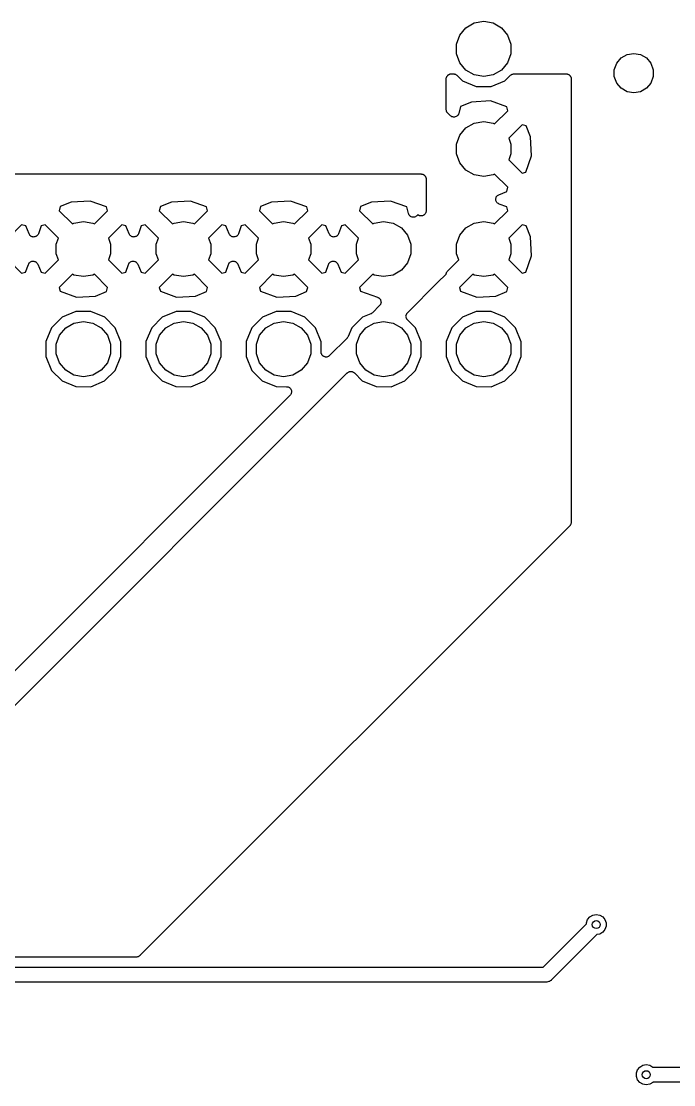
# Model space of a CAD drawing. Extents: x 25 to 346, y -457 to -16.
# Drawn here: x 245.75 to 262.32, y -401.57 to -374.58 of the extents above; entities that cross this region are included whole.
import ezdxf

# ---------------------------------------------------------------- set-up
doc = ezdxf.new("R2010")
doc.units = 0
doc.header["$MEASUREMENT"] = 0
doc.layers.add('BLACK', color=7, linetype='CONTINUOUS')

msp = doc.modelspace()

# ---------------------------------------------------------------- linework, layer by layer
at = {"layer": 'Black'}
for p, q in [((257.042, -374.748), (257.253, -374.626)), ((257.253, -374.626), (257.493, -374.584)), ((257.493, -374.584), (257.732, -374.626)), ((257.732, -374.626), (257.943, -374.748)), ((256.885, -374.934), (257.042, -374.748)), ((257.943, -374.748), (258.1, -374.934)), ((256.802, -375.163), (256.885, -374.934)), ((256.802, -375.407), (256.802, -375.163)), ((258.1, -374.934), (258.183, -375.163)), ((258.183, -375.163), (258.183, -375.407)), ((256.885, -375.636), (256.802, -375.407)), ((258.183, -375.407), (258.1, -375.636)), ((260.98, -375.516), (261.131, -375.428)), ((261.131, -375.428), (261.303, -375.398)), ((261.303, -375.398), (261.474, -375.428)), ((261.474, -375.428), (261.625, -375.516)), ((257.042, -375.822), (256.885, -375.636)), ((258.1, -375.636), (257.943, -375.822)), ((260.808, -375.813), (260.868, -375.649)), ((260.868, -375.649), (260.98, -375.516)), ((261.625, -375.516), (261.737, -375.649)), ((261.737, -375.649), (261.797, -375.813)), ((256.553, -375.994), (256.557, -375.983)), ((256.557, -375.983), (256.564, -375.975)), ((256.564, -375.975), (256.57, -375.965)), ((256.57, -375.965), (256.578, -375.958)), ((256.578, -375.958), (256.585, -375.95)), ((256.585, -375.95), (256.595, -375.944)), ((256.595, -375.944), (256.603, -375.937)), ((256.603, -375.937), (256.614, -375.933)), ((256.614, -375.933), (256.624, -375.928)), ((256.624, -375.928), (256.635, -375.926)), ((256.635, -375.926), (256.645, -375.922)), ((256.645, -375.922), (256.656, -375.922)), ((256.656, -375.922), (256.667, -375.92)), ((256.667, -375.92), (256.728, -375.92)), ((256.728, -375.92), (256.733, -375.921)), ((256.733, -375.921), (256.739, -375.92)), ((256.739, -375.92), (256.755, -375.925)), ((256.755, -375.925), (256.771, -375.928)), ((256.771, -375.928), (256.776, -375.93)), ((256.776, -375.93), (256.782, -375.932)), ((256.782, -375.932), (256.795, -375.941)), ((256.795, -375.941), (256.809, -375.95)), ((256.809, -375.95), (256.813, -375.954)), ((256.813, -375.954), (256.818, -375.957)), ((256.818, -375.957), (256.952, -376.092)), ((257.253, -375.944), (257.042, -375.822)), ((257.493, -375.986), (257.253, -375.944)), ((257.732, -375.944), (257.493, -375.986)), ((257.943, -375.822), (257.732, -375.944)), ((258.031, -376.093), (258.167, -375.957)), ((258.167, -375.957), (258.172, -375.954)), ((258.172, -375.954), (258.176, -375.95)), ((258.176, -375.95), (258.19, -375.941)), ((258.19, -375.941), (258.204, -375.932)), ((258.204, -375.932), (258.209, -375.93)), ((258.209, -375.93), (258.214, -375.928)), ((258.214, -375.928), (258.23, -375.925)), ((258.23, -375.925), (258.246, -375.92)), ((258.246, -375.92), (258.252, -375.921)), ((258.252, -375.921), (258.257, -375.92)), ((258.257, -375.92), (259.588, -375.92)), ((259.588, -375.92), (259.599, -375.922)), ((259.599, -375.922), (259.61, -375.922)), ((259.61, -375.922), (259.62, -375.926)), ((259.62, -375.926), (259.631, -375.928)), ((259.631, -375.928), (259.641, -375.933)), ((259.641, -375.933), (259.651, -375.937)), ((259.651, -375.937), (259.66, -375.944)), ((259.66, -375.944), (259.67, -375.95)), ((259.67, -375.95), (259.677, -375.958)), ((259.677, -375.958), (259.685, -375.965)), ((259.685, -375.965), (259.691, -375.975)), ((259.691, -375.975), (259.698, -375.983)), ((259.698, -375.983), (259.702, -375.994)), ((260.808, -375.987), (260.808, -375.813)), ((261.797, -375.813), (261.797, -375.987)), ((256.54, -376.047), (256.542, -376.036)), ((256.54, -376.82), (256.54, -376.047)), ((256.542, -376.025), (256.546, -376.015)), ((256.542, -376.036), (256.542, -376.025)), ((256.546, -376.015), (256.548, -376.004)), ((256.548, -376.004), (256.553, -375.994)), ((256.952, -376.092), (257.302, -376.237)), ((257.302, -376.237), (257.681, -376.238)), ((257.681, -376.238), (258.031, -376.093)), ((259.702, -375.994), (259.707, -376.004)), ((259.707, -376.004), (259.709, -376.015)), ((259.709, -376.015), (259.713, -376.025)), ((259.713, -376.025), (259.713, -376.036)), ((259.713, -376.036), (259.715, -376.047)), ((259.715, -376.047), (259.715, -387.297)), ((260.868, -376.151), (260.808, -375.987)), ((260.98, -376.284), (260.868, -376.151)), ((261.737, -376.151), (261.625, -376.284)), ((261.797, -375.987), (261.737, -376.151)), ((261.131, -376.372), (260.98, -376.284)), ((261.303, -376.402), (261.131, -376.372)), ((261.474, -376.372), (261.303, -376.402)), ((261.625, -376.284), (261.474, -376.372)), ((256.906, -376.748), (256.861, -376.923)), ((257.184, -376.633), (256.906, -376.748)), ((257.667, -376.607), (257.184, -376.633)), ((258.08, -376.753), (257.667, -376.607)), ((258.106, -376.853), (258.08, -376.753)), ((256.541, -376.825), (256.54, -376.82)), ((256.54, -376.831), (256.541, -376.825)), ((256.545, -376.847), (256.54, -376.831)), ((256.548, -376.863), (256.545, -376.847)), ((256.55, -376.868), (256.548, -376.863)), ((256.552, -376.874), (256.55, -376.868)), ((256.561, -376.887), (256.552, -376.874)), ((256.57, -376.902), (256.561, -376.887)), ((256.574, -376.905), (256.57, -376.902)), ((256.577, -376.91), (256.574, -376.905)), ((256.648, -376.981), (256.577, -376.91)), ((256.649, -376.981), (256.648, -376.981)), ((256.648, -376.981), (256.648, -376.981)), ((256.666, -376.993), (256.649, -376.981)), ((256.684, -377.006), (256.666, -376.993)), ((256.685, -377.006), (256.684, -377.006)), ((256.706, -377.012), (256.685, -377.006)), ((256.685, -377.006), (256.685, -377.006)), ((256.727, -377.017), (256.706, -377.012)), ((256.728, -377.017), (256.727, -377.017)), ((256.727, -377.017), (256.727, -377.017)), ((256.749, -377.015), (256.728, -377.017)), ((256.771, -377.013), (256.749, -377.015)), ((256.772, -377.013), (256.771, -377.013)), ((256.771, -377.013), (256.771, -377.013)), ((256.791, -377.004), (256.772, -377.013)), ((256.811, -376.995), (256.791, -377.004)), ((256.827, -376.979), (256.811, -376.994)), ((256.811, -376.994), (256.811, -376.995)), ((256.811, -376.995), (256.811, -376.995)), ((256.842, -376.964), (256.827, -376.979)), ((256.851, -376.943), (256.842, -376.963)), ((256.842, -376.963), (256.842, -376.963)), ((256.842, -376.963), (256.842, -376.964)), ((256.861, -376.924), (256.851, -376.943)), ((256.861, -376.923), (256.861, -376.923)), ((256.861, -376.923), (256.861, -376.924)), ((257.77, -377.188), (258.106, -376.853)), ((256.885, -377.474), (257.042, -377.288)), ((257.042, -377.288), (257.253, -377.166)), ((257.253, -377.166), (257.493, -377.124)), ((257.493, -377.124), (257.732, -377.166)), ((257.732, -377.166), (257.77, -377.188)), ((258.465, -377.212), (258.127, -377.55)), ((258.569, -377.239), (258.465, -377.212)), ((258.684, -377.516), (258.569, -377.239)), ((256.802, -377.703), (256.885, -377.474)), ((258.127, -377.55), (258.183, -377.703)), ((258.71, -377.999), (258.684, -377.516)), ((256.802, -377.947), (256.802, -377.703)), ((258.183, -377.703), (258.183, -377.947)), ((256.885, -378.176), (256.802, -377.947)), ((258.183, -377.947), (258.127, -378.1)), ((258.127, -378.1), (258.465, -378.438)), ((258.565, -378.412), (258.71, -377.999)), ((257.042, -378.362), (256.885, -378.176)), ((257.253, -378.484), (257.042, -378.362)), ((258.465, -378.438), (258.565, -378.412)), ((230.632, -378.46), (255.905, -378.46)), ((255.905, -378.46), (255.916, -378.462)), ((255.916, -378.462), (255.927, -378.462)), ((255.927, -378.462), (255.937, -378.466)), ((255.937, -378.466), (255.948, -378.468)), ((255.948, -378.468), (255.958, -378.473)), ((255.958, -378.473), (255.968, -378.477)), ((255.968, -378.477), (255.977, -378.484)), ((255.977, -378.484), (255.987, -378.49)), ((255.987, -378.49), (255.994, -378.498)), ((255.994, -378.498), (256.002, -378.505)), ((256.002, -378.505), (256.008, -378.515)), ((256.008, -378.515), (256.015, -378.523)), ((256.015, -378.523), (256.019, -378.534)), ((256.019, -378.534), (256.024, -378.544)), ((256.024, -378.544), (256.026, -378.555)), ((256.026, -378.555), (256.03, -378.565)), ((256.03, -378.565), (256.03, -378.576)), ((256.03, -378.576), (256.032, -378.587)), ((256.032, -378.587), (256.032, -379.398)), ((257.493, -378.526), (257.253, -378.484)), ((257.732, -378.484), (257.493, -378.526)), ((257.77, -378.462), (257.732, -378.484)), ((258.106, -378.797), (257.77, -378.462)), ((257.875, -378.986), (258.079, -378.902)), ((258.079, -378.902), (258.106, -378.797)), ((247.024, -379.173), (246.746, -379.288)), ((247.507, -379.147), (247.024, -379.173)), ((247.92, -379.293), (247.507, -379.147)), ((249.564, -379.173), (249.286, -379.288)), ((250.047, -379.147), (249.564, -379.173)), ((250.46, -379.293), (250.047, -379.147)), ((252.104, -379.173), (251.826, -379.288)), ((252.587, -379.147), (252.104, -379.173)), ((253, -379.293), (252.587, -379.147)), ((254.644, -379.173), (254.366, -379.288)), ((255.127, -379.147), (254.644, -379.173)), ((255.54, -379.293), (255.127, -379.147)), ((257.798, -379.087), (257.799, -379.085)), ((257.799, -379.107), (257.798, -379.087)), ((257.799, -379.082), (257.805, -379.064)), ((257.799, -379.085), (257.799, -379.082)), ((257.799, -379.127), (257.799, -379.107)), ((257.8, -379.129), (257.799, -379.127)), ((257.8, -379.131), (257.8, -379.129)), ((257.808, -379.149), (257.8, -379.131)), ((257.805, -379.064), (257.811, -379.044)), ((257.815, -379.168), (257.808, -379.149)), ((257.811, -379.044), (257.813, -379.043)), ((257.813, -379.041), (257.826, -379.025)), ((257.813, -379.043), (257.813, -379.041)), ((257.816, -379.169), (257.815, -379.168)), ((257.817, -379.171), (257.816, -379.169)), ((257.83, -379.186), (257.817, -379.171)), ((257.826, -379.025), (257.838, -379.01)), ((257.843, -379.201), (257.83, -379.186)), ((257.838, -379.01), (257.84, -379.008)), ((257.84, -379.008), (257.841, -379.007)), ((257.841, -379.007), (257.858, -378.997)), ((257.845, -379.202), (257.843, -379.201)), ((257.847, -379.204), (257.845, -379.202)), ((257.864, -379.213), (257.847, -379.204)), ((257.858, -378.997), (257.875, -378.986)), ((257.882, -379.223), (257.864, -379.213)), ((258.08, -379.293), (257.882, -379.223)), ((246.746, -379.288), (246.719, -379.393)), ((246.719, -379.393), (247.055, -379.728)), ((247.61, -379.728), (247.946, -379.393)), ((247.946, -379.393), (247.92, -379.293)), ((249.286, -379.288), (249.259, -379.393)), ((249.259, -379.393), (249.595, -379.728)), ((250.15, -379.728), (250.486, -379.393)), ((250.486, -379.393), (250.46, -379.293)), ((251.826, -379.288), (251.799, -379.393)), ((251.799, -379.393), (252.135, -379.728)), ((252.69, -379.728), (253.026, -379.393)), ((253.026, -379.393), (253, -379.293)), ((254.366, -379.288), (254.339, -379.393)), ((254.339, -379.393), (254.675, -379.728)), ((255.584, -379.463), (255.54, -379.293)), ((255.584, -379.464), (255.584, -379.463)), ((255.584, -379.463), (255.584, -379.463)), ((255.594, -379.483), (255.584, -379.464)), ((255.603, -379.503), (255.594, -379.483)), ((255.99, -379.491), (255.978, -379.502)), ((256.002, -379.48), (255.99, -379.491)), ((256.005, -379.475), (256.002, -379.48)), ((256.009, -379.471), (256.005, -379.475)), ((256.016, -379.456), (256.009, -379.471)), ((256.024, -379.442), (256.016, -379.456)), ((256.025, -379.436), (256.024, -379.442)), ((256.028, -379.431), (256.025, -379.436)), ((256.029, -379.415), (256.028, -379.431)), ((256.032, -379.398), (256.029, -379.415)), ((257.77, -379.728), (258.106, -379.393)), ((258.106, -379.393), (258.08, -379.293)), ((245.765, -379.752), (245.427, -380.09)), ((245.869, -379.779), (245.765, -379.752)), ((246.36, -379.752), (246.26, -379.778)), ((246.698, -380.09), (246.36, -379.752)), ((247.055, -379.728), (247.093, -379.706)), ((247.093, -379.706), (247.332, -379.664)), ((247.332, -379.664), (247.572, -379.706)), ((247.572, -379.706), (247.61, -379.728)), ((248.305, -379.752), (247.967, -380.09)), ((248.409, -379.779), (248.305, -379.752)), ((248.9, -379.752), (248.8, -379.778)), ((249.238, -380.09), (248.9, -379.752)), ((249.595, -379.728), (249.633, -379.706)), ((249.633, -379.706), (249.873, -379.664)), ((249.873, -379.664), (250.112, -379.706)), ((250.112, -379.706), (250.15, -379.728)), ((250.845, -379.752), (250.507, -380.09)), ((250.949, -379.779), (250.845, -379.752)), ((251.44, -379.752), (251.34, -379.778)), ((251.778, -380.09), (251.44, -379.752)), ((252.135, -379.728), (252.173, -379.706)), ((252.173, -379.706), (252.412, -379.664)), ((252.412, -379.664), (252.652, -379.706)), ((252.652, -379.706), (252.69, -379.728)), ((253.385, -379.752), (253.047, -380.09)), ((253.489, -379.779), (253.385, -379.752)), ((253.98, -379.752), (253.88, -379.778)), ((254.318, -380.09), (253.98, -379.752)), ((254.675, -379.728), (254.713, -379.706)), ((254.713, -379.706), (254.952, -379.664)), ((254.952, -379.664), (255.192, -379.706)), ((255.192, -379.706), (255.403, -379.828)), ((255.603, -379.504), (255.603, -379.503)), ((255.603, -379.503), (255.603, -379.503)), ((255.618, -379.519), (255.603, -379.504)), ((255.634, -379.534), (255.618, -379.519)), ((255.634, -379.535), (255.634, -379.534)), ((255.654, -379.544), (255.634, -379.535)), ((255.634, -379.535), (255.634, -379.535)), ((255.673, -379.553), (255.654, -379.544)), ((255.674, -379.553), (255.673, -379.553)), ((255.696, -379.555), (255.674, -379.553)), ((255.674, -379.553), (255.674, -379.553)), ((255.717, -379.557), (255.696, -379.555)), ((255.718, -379.557), (255.717, -379.557)), ((255.739, -379.552), (255.718, -379.557)), ((255.718, -379.557), (255.718, -379.557)), ((255.76, -379.546), (255.739, -379.552)), ((255.761, -379.546), (255.76, -379.546)), ((255.76, -379.546), (255.76, -379.546)), ((255.779, -379.533), (255.761, -379.546)), ((255.796, -379.521), (255.779, -379.533)), ((255.797, -379.521), (255.796, -379.521)), ((255.824, -379.494), (255.797, -379.521)), ((255.797, -379.521), (255.797, -379.521)), ((255.829, -379.498), (255.824, -379.494)), ((255.841, -379.508), (255.829, -379.498)), ((255.847, -379.51), (255.841, -379.508)), ((255.851, -379.513), (255.847, -379.51)), ((255.867, -379.518), (255.851, -379.513)), ((255.883, -379.523), (255.867, -379.518)), ((255.889, -379.523), (255.883, -379.523)), ((255.894, -379.525), (255.889, -379.523)), ((255.91, -379.523), (255.894, -379.525)), ((255.927, -379.523), (255.91, -379.523)), ((255.932, -379.521), (255.927, -379.523)), ((255.938, -379.521), (255.932, -379.521)), ((255.953, -379.514), (255.938, -379.521)), ((255.968, -379.508), (255.953, -379.514)), ((255.973, -379.505), (255.968, -379.508)), ((255.978, -379.502), (255.973, -379.505)), ((257.042, -379.828), (257.253, -379.706)), ((257.253, -379.706), (257.493, -379.664)), ((257.493, -379.664), (257.732, -379.706)), ((257.732, -379.706), (257.77, -379.728)), ((258.465, -379.752), (258.127, -380.09)), ((258.569, -379.779), (258.465, -379.752)), ((245.953, -379.982), (245.869, -379.779)), ((245.964, -379.999), (245.953, -379.982)), ((245.974, -380.016), (245.964, -379.999)), ((245.976, -380.018), (245.974, -380.016)), ((245.977, -380.019), (245.976, -380.018)), ((245.993, -380.032), (245.977, -380.019)), ((246.008, -380.044), (245.993, -380.032)), ((246.154, -380.027), (246.139, -380.041)), ((246.169, -380.014), (246.154, -380.027)), ((246.17, -380.012), (246.169, -380.014)), ((246.171, -380.011), (246.17, -380.012)), ((246.181, -379.993), (246.171, -380.011)), ((246.19, -379.976), (246.181, -379.993)), ((246.26, -379.778), (246.19, -379.976)), ((248.493, -379.982), (248.409, -379.779)), ((248.504, -379.999), (248.493, -379.982)), ((248.514, -380.016), (248.504, -379.999)), ((248.516, -380.018), (248.514, -380.016)), ((248.517, -380.019), (248.516, -380.018)), ((248.533, -380.032), (248.517, -380.019)), ((248.548, -380.044), (248.533, -380.032)), ((248.694, -380.027), (248.679, -380.041)), ((248.709, -380.014), (248.694, -380.027)), ((248.71, -380.012), (248.709, -380.014)), ((248.711, -380.011), (248.71, -380.012)), ((248.721, -379.993), (248.711, -380.011)), ((248.73, -379.976), (248.721, -379.993)), ((248.8, -379.778), (248.73, -379.976)), ((251.033, -379.982), (250.949, -379.779)), ((251.044, -379.999), (251.033, -379.982)), ((251.054, -380.016), (251.044, -379.999)), ((251.056, -380.018), (251.054, -380.016)), ((251.057, -380.019), (251.056, -380.018)), ((251.073, -380.032), (251.057, -380.019)), ((251.088, -380.044), (251.073, -380.032)), ((251.234, -380.027), (251.219, -380.041)), ((251.249, -380.014), (251.234, -380.027)), ((251.25, -380.012), (251.249, -380.014)), ((251.251, -380.011), (251.25, -380.012)), ((251.261, -379.993), (251.251, -380.011)), ((251.27, -379.976), (251.261, -379.993)), ((251.34, -379.778), (251.27, -379.976)), ((253.573, -379.982), (253.489, -379.779)), ((253.584, -379.999), (253.573, -379.982)), ((253.594, -380.016), (253.584, -379.999)), ((253.596, -380.018), (253.594, -380.016)), ((253.597, -380.019), (253.596, -380.018)), ((253.613, -380.032), (253.597, -380.019)), ((253.628, -380.044), (253.613, -380.032)), ((253.774, -380.027), (253.759, -380.041)), ((253.789, -380.014), (253.774, -380.027)), ((253.79, -380.012), (253.789, -380.014)), ((253.791, -380.011), (253.79, -380.012)), ((253.801, -379.993), (253.791, -380.011)), ((253.81, -379.976), (253.801, -379.993)), ((253.88, -379.778), (253.81, -379.976)), ((255.403, -379.828), (255.56, -380.014)), ((255.56, -380.014), (255.643, -380.243)), ((256.802, -380.243), (256.885, -380.014)), ((256.885, -380.014), (257.042, -379.828)), ((258.684, -380.056), (258.569, -379.779)), ((246.01, -380.045), (246.008, -380.044)), ((246.012, -380.046), (246.01, -380.045)), ((246.031, -380.052), (246.012, -380.046)), ((246.05, -380.059), (246.031, -380.052)), ((246.052, -380.059), (246.05, -380.059)), ((246.054, -380.06), (246.052, -380.059)), ((246.074, -380.059), (246.054, -380.06)), ((246.094, -380.058), (246.074, -380.059)), ((246.096, -380.058), (246.094, -380.058)), ((246.098, -380.058), (246.096, -380.058)), ((246.117, -380.05), (246.098, -380.058)), ((246.135, -380.043), (246.117, -380.05)), ((246.137, -380.042), (246.135, -380.043)), ((246.139, -380.041), (246.137, -380.042)), ((246.642, -380.243), (246.698, -380.09)), ((246.642, -380.487), (246.642, -380.243)), ((247.967, -380.09), (248.023, -380.243)), ((248.023, -380.243), (248.023, -380.487)), ((248.55, -380.045), (248.548, -380.044)), ((248.552, -380.046), (248.55, -380.045)), ((248.571, -380.052), (248.552, -380.046)), ((248.59, -380.059), (248.571, -380.052)), ((248.592, -380.059), (248.59, -380.059)), ((248.594, -380.06), (248.592, -380.059)), ((248.614, -380.059), (248.594, -380.06)), ((248.634, -380.058), (248.614, -380.059)), ((248.636, -380.058), (248.634, -380.058)), ((248.638, -380.058), (248.636, -380.058)), ((248.657, -380.05), (248.638, -380.058)), ((248.675, -380.043), (248.657, -380.05)), ((248.677, -380.042), (248.675, -380.043)), ((248.679, -380.041), (248.677, -380.042)), ((249.182, -380.243), (249.238, -380.09)), ((249.182, -380.487), (249.182, -380.243)), ((250.507, -380.09), (250.563, -380.243)), ((250.563, -380.243), (250.563, -380.487)), ((251.09, -380.045), (251.088, -380.044)), ((251.092, -380.046), (251.09, -380.045)), ((251.111, -380.052), (251.092, -380.046)), ((251.13, -380.059), (251.111, -380.052)), ((251.132, -380.059), (251.13, -380.059)), ((251.134, -380.06), (251.132, -380.059)), ((251.154, -380.059), (251.134, -380.06)), ((251.174, -380.058), (251.154, -380.059)), ((251.176, -380.058), (251.174, -380.058)), ((251.178, -380.058), (251.176, -380.058)), ((251.197, -380.05), (251.178, -380.058)), ((251.215, -380.043), (251.197, -380.05)), ((251.217, -380.042), (251.215, -380.043)), ((251.219, -380.041), (251.217, -380.042)), ((251.722, -380.243), (251.778, -380.09)), ((251.722, -380.487), (251.722, -380.243)), ((253.047, -380.09), (253.103, -380.243)), ((253.103, -380.243), (253.103, -380.487)), ((253.63, -380.045), (253.628, -380.044)), ((253.632, -380.046), (253.63, -380.045)), ((253.651, -380.052), (253.632, -380.046)), ((253.67, -380.059), (253.651, -380.052)), ((253.672, -380.059), (253.67, -380.059)), ((253.674, -380.06), (253.672, -380.059)), ((253.694, -380.059), (253.674, -380.06)), ((253.714, -380.058), (253.694, -380.059)), ((253.716, -380.058), (253.714, -380.058)), ((253.718, -380.058), (253.716, -380.058)), ((253.737, -380.05), (253.718, -380.058)), ((253.755, -380.043), (253.737, -380.05)), ((253.757, -380.042), (253.755, -380.043)), ((253.759, -380.041), (253.757, -380.042)), ((254.262, -380.243), (254.318, -380.09)), ((254.262, -380.487), (254.262, -380.243)), ((255.643, -380.243), (255.643, -380.487)), ((256.802, -380.487), (256.802, -380.243)), ((258.127, -380.09), (258.183, -380.243)), ((258.183, -380.243), (258.183, -380.487)), ((258.71, -380.539), (258.684, -380.056)), ((246.698, -380.64), (246.642, -380.487)), ((248.023, -380.487), (247.967, -380.64)), ((249.238, -380.64), (249.182, -380.487)), ((250.563, -380.487), (250.507, -380.64)), ((251.778, -380.64), (251.722, -380.487)), ((253.103, -380.487), (253.047, -380.64)), ((254.318, -380.64), (254.262, -380.487)), ((255.643, -380.487), (255.56, -380.716)), ((256.858, -380.64), (256.802, -380.487)), ((258.183, -380.487), (258.127, -380.64)), ((258.565, -380.952), (258.71, -380.539)), ((245.427, -380.64), (245.765, -380.978)), ((245.865, -380.952), (245.935, -380.754)), ((245.935, -380.754), (245.944, -380.737)), ((245.944, -380.737), (245.954, -380.719)), ((245.954, -380.719), (245.955, -380.718)), ((245.955, -380.718), (245.956, -380.716)), ((245.956, -380.716), (245.971, -380.703)), ((245.971, -380.703), (245.986, -380.689)), ((245.986, -380.689), (245.988, -380.688)), ((245.988, -380.688), (245.99, -380.687)), ((245.99, -380.687), (246.008, -380.68)), ((246.008, -380.68), (246.027, -380.672)), ((246.027, -380.672), (246.029, -380.672)), ((246.029, -380.672), (246.031, -380.672)), ((246.031, -380.672), (246.051, -380.671)), ((246.051, -380.671), (246.071, -380.67)), ((246.071, -380.67), (246.073, -380.671)), ((246.073, -380.671), (246.075, -380.671)), ((246.075, -380.671), (246.094, -380.678)), ((246.094, -380.678), (246.113, -380.684)), ((246.113, -380.684), (246.115, -380.685)), ((246.115, -380.685), (246.117, -380.686)), ((246.117, -380.686), (246.132, -380.698)), ((246.132, -380.698), (246.148, -380.711)), ((246.148, -380.711), (246.149, -380.712)), ((246.149, -380.712), (246.151, -380.714)), ((246.151, -380.714), (246.161, -380.731)), ((246.161, -380.731), (246.172, -380.748)), ((246.172, -380.748), (246.256, -380.951)), ((246.36, -380.978), (246.698, -380.64)), ((247.967, -380.64), (248.305, -380.978)), ((248.405, -380.952), (248.475, -380.754)), ((248.475, -380.754), (248.484, -380.737)), ((248.484, -380.737), (248.494, -380.719)), ((248.494, -380.719), (248.495, -380.718)), ((248.495, -380.718), (248.496, -380.716)), ((248.496, -380.716), (248.511, -380.703)), ((248.511, -380.703), (248.526, -380.689)), ((248.526, -380.689), (248.528, -380.688)), ((248.528, -380.688), (248.53, -380.687)), ((248.53, -380.687), (248.548, -380.68)), ((248.548, -380.68), (248.567, -380.672)), ((248.567, -380.672), (248.569, -380.672)), ((248.569, -380.672), (248.571, -380.672)), ((248.571, -380.672), (248.591, -380.671)), ((248.591, -380.671), (248.611, -380.67)), ((248.611, -380.67), (248.613, -380.671)), ((248.613, -380.671), (248.615, -380.671)), ((248.615, -380.671), (248.634, -380.678)), ((248.634, -380.678), (248.653, -380.684)), ((248.653, -380.684), (248.655, -380.685)), ((248.655, -380.685), (248.657, -380.686)), ((248.657, -380.686), (248.672, -380.698)), ((248.672, -380.698), (248.688, -380.711)), ((248.688, -380.711), (248.689, -380.712)), ((248.689, -380.712), (248.691, -380.714)), ((248.691, -380.714), (248.701, -380.731)), ((248.701, -380.731), (248.712, -380.748)), ((248.712, -380.748), (248.796, -380.951)), ((248.9, -380.978), (249.238, -380.64)), ((250.507, -380.64), (250.845, -380.978)), ((250.945, -380.952), (251.015, -380.754)), ((251.015, -380.754), (251.024, -380.737)), ((251.024, -380.737), (251.034, -380.719)), ((251.034, -380.719), (251.035, -380.718)), ((251.035, -380.718), (251.036, -380.716)), ((251.036, -380.716), (251.051, -380.703)), ((251.051, -380.703), (251.066, -380.689)), ((251.066, -380.689), (251.068, -380.688)), ((251.068, -380.688), (251.07, -380.687)), ((251.07, -380.687), (251.088, -380.68)), ((251.088, -380.68), (251.107, -380.672)), ((251.107, -380.672), (251.109, -380.672)), ((251.109, -380.672), (251.111, -380.672)), ((251.111, -380.672), (251.131, -380.671)), ((251.131, -380.671), (251.151, -380.67)), ((251.151, -380.67), (251.153, -380.671)), ((251.153, -380.671), (251.155, -380.671)), ((251.155, -380.671), (251.174, -380.678)), ((251.174, -380.678), (251.193, -380.684)), ((251.193, -380.684), (251.195, -380.685)), ((251.195, -380.685), (251.197, -380.686)), ((251.197, -380.686), (251.212, -380.698)), ((251.212, -380.698), (251.228, -380.711)), ((251.228, -380.711), (251.229, -380.712)), ((251.229, -380.712), (251.231, -380.714)), ((251.231, -380.714), (251.241, -380.731)), ((251.241, -380.731), (251.252, -380.748)), ((251.252, -380.748), (251.336, -380.951)), ((251.44, -380.978), (251.778, -380.64)), ((253.047, -380.64), (253.385, -380.978)), ((253.485, -380.952), (253.555, -380.754)), ((253.555, -380.754), (253.564, -380.737)), ((253.564, -380.737), (253.574, -380.719)), ((253.574, -380.719), (253.575, -380.718)), ((253.575, -380.718), (253.576, -380.716)), ((253.576, -380.716), (253.591, -380.703)), ((253.591, -380.703), (253.606, -380.689)), ((253.606, -380.689), (253.608, -380.688)), ((253.608, -380.688), (253.61, -380.687)), ((253.61, -380.687), (253.628, -380.68)), ((253.628, -380.68), (253.647, -380.672)), ((253.647, -380.672), (253.649, -380.672)), ((253.649, -380.672), (253.651, -380.672)), ((253.651, -380.672), (253.671, -380.671)), ((253.671, -380.671), (253.691, -380.67)), ((253.691, -380.67), (253.693, -380.671)), ((253.693, -380.671), (253.695, -380.671)), ((253.695, -380.671), (253.714, -380.678)), ((253.714, -380.678), (253.733, -380.684)), ((253.733, -380.684), (253.735, -380.685)), ((253.735, -380.685), (253.737, -380.686)), ((253.737, -380.686), (253.752, -380.698)), ((253.752, -380.698), (253.768, -380.711)), ((253.768, -380.711), (253.769, -380.712)), ((253.769, -380.712), (253.771, -380.714)), ((253.771, -380.714), (253.781, -380.731)), ((253.781, -380.731), (253.792, -380.748)), ((253.792, -380.748), (253.876, -380.951)), ((253.98, -380.978), (254.318, -380.64)), ((255.56, -380.716), (255.403, -380.902)), ((256.575, -380.924), (256.858, -380.64)), ((258.127, -380.64), (258.465, -380.978)), ((245.765, -380.978), (245.865, -380.952)), ((246.256, -380.951), (246.36, -380.978)), ((247.055, -381.002), (246.719, -381.337)), ((247.093, -381.024), (247.055, -381.002)), ((247.332, -381.066), (247.093, -381.024)), ((247.572, -381.024), (247.332, -381.066)), ((247.61, -381.002), (247.572, -381.024)), ((247.946, -381.337), (247.61, -381.002)), ((248.305, -380.978), (248.405, -380.952)), ((248.796, -380.951), (248.9, -380.978)), ((249.595, -381.002), (249.259, -381.337)), ((249.633, -381.024), (249.595, -381.002)), ((249.873, -381.066), (249.633, -381.024)), ((250.112, -381.024), (249.873, -381.066)), ((250.15, -381.002), (250.112, -381.024)), ((250.486, -381.337), (250.15, -381.002)), ((250.845, -380.978), (250.945, -380.952)), ((251.336, -380.951), (251.44, -380.978)), ((252.135, -381.002), (251.799, -381.337)), ((252.173, -381.024), (252.135, -381.002)), ((252.412, -381.066), (252.173, -381.024)), ((252.652, -381.024), (252.412, -381.066)), ((252.69, -381.002), (252.652, -381.024)), ((253.026, -381.337), (252.69, -381.002)), ((253.385, -380.978), (253.485, -380.952)), ((253.876, -380.951), (253.98, -380.978)), ((254.675, -381.002), (254.339, -381.337)), ((254.713, -381.024), (254.675, -381.002)), ((254.952, -381.066), (254.713, -381.024)), ((255.192, -381.024), (254.952, -381.066)), ((255.403, -380.902), (255.192, -381.024)), ((256.331, -381.209), (256.531, -381.009)), ((256.531, -381.009), (256.538, -380.999)), ((256.538, -380.999), (256.54, -380.989)), ((256.54, -380.989), (256.545, -380.975)), ((256.545, -380.975), (256.549, -380.96)), ((256.549, -380.96), (256.553, -380.954)), ((256.553, -380.954), (256.556, -380.948)), ((256.556, -380.948), (256.566, -380.936)), ((256.566, -380.936), (256.575, -380.924)), ((257.215, -381.002), (256.879, -381.337)), ((257.253, -381.024), (257.215, -381.002)), ((257.493, -381.066), (257.253, -381.024)), ((257.732, -381.024), (257.493, -381.066)), ((257.77, -381.002), (257.732, -381.024)), ((258.106, -381.337), (257.77, -381.002)), ((258.465, -380.978), (258.565, -380.952)), ((246.719, -381.337), (246.745, -381.437)), ((247.919, -381.442), (247.946, -381.337)), ((249.259, -381.337), (249.285, -381.437)), ((250.459, -381.442), (250.486, -381.337)), ((251.799, -381.337), (251.825, -381.437)), ((252.999, -381.442), (253.026, -381.337)), ((254.339, -381.337), (254.365, -381.437)), ((255.557, -381.983), (256.331, -381.209)), ((256.331, -381.209), (256.331, -381.209)), ((256.879, -381.337), (256.905, -381.437)), ((258.079, -381.442), (258.106, -381.337)), ((246.745, -381.437), (247.158, -381.583)), ((247.158, -381.583), (247.641, -381.557)), ((247.641, -381.557), (247.919, -381.442)), ((249.285, -381.437), (249.698, -381.583)), ((249.698, -381.583), (250.181, -381.557)), ((250.181, -381.557), (250.459, -381.442)), ((251.825, -381.437), (252.238, -381.583)), ((252.238, -381.583), (252.721, -381.557)), ((252.721, -381.557), (252.999, -381.442)), ((254.365, -381.437), (254.797, -381.589)), ((254.797, -381.589), (254.797, -381.589)), ((254.797, -381.589), (254.798, -381.59)), ((254.798, -381.59), (254.802, -381.591)), ((254.802, -381.591), (254.814, -381.598)), ((254.814, -381.598), (254.815, -381.598)), ((254.815, -381.598), (254.833, -381.607)), ((254.833, -381.607), (254.835, -381.608)), ((254.835, -381.608), (254.837, -381.609)), ((254.837, -381.609), (254.839, -381.612)), ((254.839, -381.612), (254.841, -381.613)), ((254.841, -381.613), (254.847, -381.621)), ((254.847, -381.621), (254.85, -381.624)), ((254.85, -381.624), (254.865, -381.638)), ((254.865, -381.638), (254.865, -381.64)), ((254.865, -381.64), (254.867, -381.642)), ((254.867, -381.642), (254.869, -381.645)), ((254.869, -381.645), (254.869, -381.646)), ((254.869, -381.646), (254.872, -381.654)), ((256.905, -381.437), (257.318, -381.583)), ((257.318, -381.583), (257.801, -381.557)), ((257.801, -381.557), (258.079, -381.442)), ((254.85, -381.801), (254.671, -381.98)), ((254.862, -381.784), (254.85, -381.801)), ((254.864, -381.781), (254.862, -381.784)), ((254.871, -381.773), (254.864, -381.781)), ((254.874, -381.768), (254.871, -381.772)), ((254.871, -381.772), (254.871, -381.773)), ((254.872, -381.654), (254.875, -381.66)), ((254.876, -381.765), (254.874, -381.766)), ((254.874, -381.766), (254.874, -381.768)), ((254.875, -381.66), (254.883, -381.678)), ((254.881, -381.745), (254.876, -381.765)), ((254.883, -381.739), (254.881, -381.745)), ((254.883, -381.678), (254.883, -381.68)), ((254.883, -381.68), (254.884, -381.682)), ((254.885, -381.732), (254.883, -381.739)), ((254.884, -381.682), (254.884, -381.687)), ((254.884, -381.687), (254.885, -381.688)), ((254.885, -381.688), (254.885, -381.695)), ((254.885, -381.695), (254.885, -381.702)), ((254.885, -381.702), (254.887, -381.722)), ((254.887, -381.726), (254.885, -381.73)), ((254.885, -381.73), (254.885, -381.732)), ((254.887, -381.722), (254.886, -381.724)), ((254.886, -381.724), (254.887, -381.726)), ((246.794, -382.097), (246.525, -382.365)), ((247.144, -381.952), (246.794, -382.097)), ((247.523, -381.953), (247.144, -381.952)), ((247.873, -382.098), (247.523, -381.953)), ((248.14, -382.366), (247.873, -382.098)), ((249.334, -382.097), (249.065, -382.365)), ((249.684, -381.952), (249.334, -382.097)), ((250.063, -381.953), (249.684, -381.952)), ((250.413, -382.098), (250.063, -381.953)), ((250.68, -382.366), (250.413, -382.098)), ((251.874, -382.097), (251.605, -382.365)), ((252.224, -381.952), (251.874, -382.097)), ((252.603, -381.953), (252.224, -381.952)), ((252.953, -382.098), (252.603, -381.953)), ((253.22, -382.366), (252.953, -382.098)), ((254.414, -382.097), (254.145, -382.365)), ((254.629, -382.008), (254.414, -382.097)), ((254.632, -382.006), (254.629, -382.008)), ((254.635, -382.006), (254.632, -382.006)), ((254.65, -381.995), (254.635, -382.006)), ((254.667, -381.984), (254.65, -381.995)), ((254.668, -381.982), (254.667, -381.984)), ((254.671, -381.98), (254.668, -381.982)), ((255.52, -382.062), (255.523, -382.051)), ((255.521, -382.073), (255.52, -382.062)), ((255.52, -382.084), (255.521, -382.073)), ((255.523, -382.094), (255.52, -382.084)), ((255.523, -382.051), (255.524, -382.04)), ((255.524, -382.106), (255.523, -382.094)), ((255.524, -382.04), (255.529, -382.03)), ((255.529, -382.116), (255.524, -382.106)), ((255.529, -382.03), (255.532, -382.019)), ((255.532, -382.126), (255.529, -382.116)), ((255.532, -382.019), (255.538, -382.01)), ((255.538, -382.135), (255.532, -382.126)), ((255.538, -382.01), (255.543, -382)), ((255.543, -382.146), (255.538, -382.135)), ((255.543, -382), (255.551, -381.992)), ((255.551, -382.153), (255.543, -382.146)), ((255.551, -381.992), (255.557, -381.983)), ((255.557, -382.162), (255.551, -382.153)), ((255.76, -382.366), (255.557, -382.162)), ((256.954, -382.097), (256.685, -382.365)), ((257.304, -381.952), (256.954, -382.097)), ((257.683, -381.953), (257.304, -381.952)), ((258.033, -382.098), (257.683, -381.953)), ((258.3, -382.366), (258.033, -382.098)), ((246.525, -382.365), (246.38, -382.715)), ((246.725, -382.554), (246.882, -382.368)), ((246.882, -382.368), (247.093, -382.246)), ((247.093, -382.246), (247.332, -382.204)), ((247.332, -382.204), (247.572, -382.246)), ((247.572, -382.246), (247.783, -382.368)), ((247.783, -382.368), (247.94, -382.554)), ((248.285, -382.716), (248.14, -382.366)), ((249.065, -382.365), (248.92, -382.715)), ((249.265, -382.554), (249.422, -382.368)), ((249.422, -382.368), (249.633, -382.246)), ((249.633, -382.246), (249.873, -382.204)), ((249.873, -382.204), (250.112, -382.246)), ((250.112, -382.246), (250.323, -382.368)), ((250.323, -382.368), (250.48, -382.554)), ((250.825, -382.716), (250.68, -382.366)), ((251.605, -382.365), (251.46, -382.715)), ((251.805, -382.554), (251.962, -382.368)), ((251.962, -382.368), (252.173, -382.246)), ((252.173, -382.246), (252.412, -382.204)), ((252.412, -382.204), (252.652, -382.246)), ((252.652, -382.246), (252.863, -382.368)), ((252.863, -382.368), (253.02, -382.554)), ((253.365, -382.716), (253.22, -382.366)), ((254.145, -382.365), (254.055, -382.582)), ((254.345, -382.554), (254.502, -382.368)), ((254.502, -382.368), (254.713, -382.246)), ((254.713, -382.246), (254.952, -382.204)), ((254.952, -382.204), (255.192, -382.246)), ((255.192, -382.246), (255.403, -382.368)), ((255.403, -382.368), (255.56, -382.554)), ((255.905, -382.716), (255.76, -382.366)), ((256.685, -382.365), (256.54, -382.715)), ((256.885, -382.554), (257.042, -382.368)), ((257.042, -382.368), (257.253, -382.246)), ((257.253, -382.246), (257.493, -382.204)), ((257.493, -382.204), (257.732, -382.246)), ((257.732, -382.246), (257.943, -382.368)), ((257.943, -382.368), (258.1, -382.554)), ((258.445, -382.716), (258.3, -382.366)), ((246.38, -382.715), (246.38, -383.094)), ((246.642, -382.783), (246.725, -382.554)), ((247.94, -382.554), (248.023, -382.783)), ((248.285, -383.095), (248.285, -382.716)), ((248.92, -382.715), (248.92, -383.094)), ((249.182, -382.783), (249.265, -382.554)), ((250.48, -382.554), (250.563, -382.783)), ((250.825, -383.095), (250.825, -382.716)), ((251.46, -382.715), (251.46, -383.094)), ((251.722, -382.783), (251.805, -382.554)), ((253.02, -382.554), (253.103, -382.783)), ((253.365, -382.979), (253.365, -382.716)), ((254.028, -382.623), (253.582, -383.069)), ((254.029, -382.621), (254.028, -382.623)), ((254.031, -382.619), (254.029, -382.621)), ((254.042, -382.603), (254.031, -382.619)), ((254.053, -382.587), (254.042, -382.603)), ((254.054, -382.585), (254.053, -382.587)), ((254.055, -382.582), (254.054, -382.585)), ((254.262, -382.783), (254.345, -382.554)), ((255.56, -382.554), (255.643, -382.783)), ((255.905, -383.095), (255.905, -382.716)), ((256.54, -382.715), (256.54, -383.094)), ((256.802, -382.783), (256.885, -382.554)), ((258.1, -382.554), (258.183, -382.783)), ((258.445, -383.095), (258.445, -382.716)), ((246.642, -383.027), (246.642, -382.783)), ((248.023, -382.783), (248.023, -383.027)), ((249.182, -383.027), (249.182, -382.783)), ((250.563, -382.783), (250.563, -383.027)), ((251.722, -383.027), (251.722, -382.783)), ((253.103, -382.783), (253.103, -383.027)), ((253.368, -382.996), (253.365, -382.979)), ((253.369, -383.012), (253.368, -382.996)), ((254.262, -383.027), (254.262, -382.783)), ((255.643, -382.783), (255.643, -383.027)), ((256.802, -383.027), (256.802, -382.783)), ((258.183, -382.783), (258.183, -383.027)), ((246.38, -383.094), (246.525, -383.444)), ((246.725, -383.256), (246.642, -383.027)), ((246.882, -383.442), (246.725, -383.256)), ((247.94, -383.256), (247.783, -383.442)), ((248.023, -383.027), (247.94, -383.256)), ((248.14, -383.445), (248.285, -383.095)), ((248.92, -383.094), (249.065, -383.444)), ((249.265, -383.256), (249.182, -383.027)), ((249.422, -383.442), (249.265, -383.256)), ((250.48, -383.256), (250.323, -383.442)), ((250.563, -383.027), (250.48, -383.256)), ((250.68, -383.445), (250.825, -383.095)), ((251.46, -383.094), (251.605, -383.444)), ((251.805, -383.256), (251.722, -383.027)), ((251.962, -383.442), (251.805, -383.256)), ((253.02, -383.256), (252.863, -383.442)), ((253.103, -383.027), (253.02, -383.256)), ((253.372, -383.017), (253.369, -383.012)), ((253.373, -383.023), (253.372, -383.017)), ((253.381, -383.037), (253.373, -383.023)), ((253.388, -383.052), (253.381, -383.037)), ((253.392, -383.056), (253.388, -383.052)), ((253.395, -383.061), (253.392, -383.056)), ((253.407, -383.072), (253.395, -383.061)), ((253.419, -383.083), (253.407, -383.072)), ((253.424, -383.086), (253.419, -383.083)), ((253.428, -383.089), (253.424, -383.086)), ((253.444, -383.095), (253.428, -383.089)), ((253.459, -383.102), (253.444, -383.095)), ((253.465, -383.103), (253.459, -383.102)), ((253.47, -383.105), (253.465, -383.103)), ((253.486, -383.105), (253.47, -383.105)), ((253.503, -383.106), (253.486, -383.105)), ((253.508, -383.105), (253.503, -383.106)), ((253.514, -383.105), (253.508, -383.105)), ((253.53, -383.099), (253.514, -383.105)), ((253.546, -383.095), (253.53, -383.099)), ((253.55, -383.091), (253.546, -383.095)), ((253.555, -383.089), (253.55, -383.091)), ((253.568, -383.079), (253.555, -383.089)), ((253.582, -383.069), (253.568, -383.079)), ((254.345, -383.256), (254.262, -383.027)), ((254.502, -383.442), (254.345, -383.256)), ((255.56, -383.256), (255.403, -383.442)), ((255.643, -383.027), (255.56, -383.256)), ((255.76, -383.445), (255.905, -383.095)), ((256.54, -383.094), (256.685, -383.444)), ((256.885, -383.256), (256.802, -383.027)), ((257.042, -383.442), (256.885, -383.256)), ((258.1, -383.256), (257.943, -383.442)), ((258.183, -383.027), (258.1, -383.256)), ((258.3, -383.445), (258.445, -383.095)), ((241.309, -396.231), (254.03, -383.51)), ((246.525, -383.444), (246.792, -383.712)), ((247.093, -383.564), (246.882, -383.442)), ((247.783, -383.442), (247.572, -383.564)), ((247.871, -383.713), (248.14, -383.445)), ((249.065, -383.444), (249.332, -383.712)), ((249.633, -383.564), (249.422, -383.442)), ((250.323, -383.442), (250.112, -383.564)), ((250.411, -383.713), (250.68, -383.445)), ((251.605, -383.444), (251.872, -383.712)), ((252.173, -383.564), (251.962, -383.442)), ((252.863, -383.442), (252.652, -383.564)), ((254.03, -383.51), (254.04, -383.503)), ((254.04, -383.503), (254.048, -383.495)), ((254.048, -383.495), (254.058, -383.491)), ((254.058, -383.491), (254.067, -383.484)), ((254.067, -383.484), (254.077, -383.481)), ((254.077, -383.481), (254.088, -383.477)), ((254.088, -383.477), (254.099, -383.476)), ((254.099, -383.476), (254.109, -383.473)), ((254.109, -383.473), (254.12, -383.474)), ((254.12, -383.474), (254.131, -383.473)), ((254.131, -383.473), (254.142, -383.476)), ((254.142, -383.476), (254.153, -383.477)), ((254.153, -383.477), (254.163, -383.481)), ((254.163, -383.481), (254.174, -383.484)), ((254.174, -383.484), (254.183, -383.491)), ((254.183, -383.491), (254.193, -383.495)), ((254.193, -383.495), (254.201, -383.503)), ((254.201, -383.503), (254.21, -383.51)), ((254.21, -383.51), (254.412, -383.712)), ((254.713, -383.564), (254.502, -383.442)), ((255.403, -383.442), (255.192, -383.564)), ((255.491, -383.713), (255.76, -383.445)), ((256.685, -383.444), (256.952, -383.712)), ((257.253, -383.564), (257.042, -383.442)), ((257.943, -383.442), (257.732, -383.564)), ((258.031, -383.713), (258.3, -383.445)), ((246.792, -383.712), (247.142, -383.857)), ((247.332, -383.606), (247.093, -383.564)), ((247.572, -383.564), (247.332, -383.606)), ((247.521, -383.858), (247.871, -383.713)), ((249.332, -383.712), (249.682, -383.857)), ((249.873, -383.606), (249.633, -383.564)), ((250.112, -383.564), (249.873, -383.606)), ((250.061, -383.858), (250.411, -383.713)), ((251.872, -383.712), (252.222, -383.857)), ((252.412, -383.606), (252.173, -383.564)), ((252.652, -383.564), (252.412, -383.606)), ((254.412, -383.712), (254.762, -383.857)), ((254.952, -383.606), (254.713, -383.564)), ((255.192, -383.564), (254.952, -383.606)), ((255.141, -383.858), (255.491, -383.713)), ((256.952, -383.712), (257.302, -383.857)), ((257.493, -383.606), (257.253, -383.564)), ((257.732, -383.564), (257.493, -383.606)), ((257.681, -383.858), (258.031, -383.713)), ((252.577, -384.074), (241.718, -394.933)), ((247.142, -383.857), (247.521, -383.858)), ((249.682, -383.857), (250.061, -383.858)), ((252.222, -383.857), (252.487, -383.858)), ((252.487, -383.858), (252.503, -383.86)), ((252.503, -383.86), (252.52, -383.862)), ((252.52, -383.862), (252.525, -383.864)), ((252.525, -383.864), (252.53, -383.865)), ((252.53, -383.865), (252.545, -383.874)), ((252.545, -383.874), (252.56, -383.881)), ((252.56, -383.881), (252.564, -383.885)), ((252.564, -383.885), (252.569, -383.887)), ((252.569, -383.887), (252.579, -383.9)), ((252.586, -384.061), (252.577, -384.074)), ((252.579, -383.9), (252.591, -383.912)), ((252.597, -384.048), (252.586, -384.061)), ((252.591, -383.912), (252.593, -383.917)), ((252.593, -383.917), (252.597, -383.921)), ((252.597, -383.921), (252.603, -383.937)), ((252.599, -384.043), (252.597, -384.048)), ((252.602, -384.038), (252.599, -384.043)), ((252.606, -384.022), (252.602, -384.038)), ((252.603, -383.937), (252.61, -383.952)), ((252.612, -384.007), (252.606, -384.022)), ((252.61, -383.952), (252.61, -383.957)), ((252.61, -383.957), (252.612, -383.963)), ((252.612, -383.963), (252.612, -383.979)), ((252.612, -383.979), (252.613, -383.996)), ((252.613, -383.996), (252.612, -384.001)), ((252.612, -384.001), (252.612, -384.007)), ((254.762, -383.857), (255.141, -383.858)), ((257.302, -383.857), (257.681, -383.858)), ((259.715, -387.308), (259.71, -387.324)), ((259.715, -387.297), (259.714, -387.303)), ((259.714, -387.303), (259.715, -387.308)), ((259.678, -387.387), (248.767, -398.298)), ((259.681, -387.383), (259.678, -387.387)), ((259.685, -387.379), (259.681, -387.383)), ((259.694, -387.365), (259.685, -387.379)), ((259.703, -387.351), (259.694, -387.365)), ((259.705, -387.346), (259.703, -387.351)), ((259.707, -387.341), (259.705, -387.346)), ((259.71, -387.324), (259.707, -387.341)), ((260.186, -397.315), (260.263, -397.27)), ((260.263, -397.27), (260.35, -397.255)), ((260.35, -397.255), (260.437, -397.27)), ((260.437, -397.27), (260.514, -397.315)), ((259.001, -398.589), (260.099, -397.492)), ((260.099, -397.466), (260.129, -397.383)), ((260.099, -397.492), (260.099, -397.466)), ((260.129, -397.383), (260.186, -397.315)), ((260.514, -397.315), (260.571, -397.383)), ((260.571, -397.383), (260.601, -397.466)), ((260.601, -397.554), (260.571, -397.637)), ((260.601, -397.466), (260.601, -397.554)), ((260.368, -397.762), (259.215, -398.915)), ((260.437, -397.75), (260.368, -397.762)), ((260.514, -397.705), (260.437, -397.75)), ((260.571, -397.637), (260.514, -397.705)), ((248.677, -398.335), (239.04, -398.335)), ((248.682, -398.335), (248.677, -398.335)), ((248.688, -398.335), (248.682, -398.335)), ((248.704, -398.331), (248.688, -398.335)), ((248.72, -398.328), (248.704, -398.331)), ((248.725, -398.325), (248.72, -398.328)), ((248.731, -398.324), (248.725, -398.325)), ((248.744, -398.314), (248.731, -398.324)), ((248.759, -398.306), (248.744, -398.314)), ((248.762, -398.302), (248.759, -398.306)), ((248.767, -398.298), (248.762, -398.302)), ((238.928, -398.589), (259.001, -398.589)), ((259.202, -398.926), (259.181, -398.938)), ((259.208, -398.92), (259.202, -398.926)), ((259.215, -398.915), (259.208, -398.92)), ((259.08, -398.97), (238.928, -398.97)), ((259.088, -398.969), (259.08, -398.97)), ((259.097, -398.97), (259.088, -398.969)), ((259.121, -398.963), (259.097, -398.97)), ((259.145, -398.959), (259.121, -398.963)), ((259.152, -398.955), (259.145, -398.959)), ((259.161, -398.953), (259.152, -398.955)), ((259.181, -398.938), (259.161, -398.953)), ((261.456, -401.125), (261.533, -401.08)), ((261.533, -401.08), (261.62, -401.065)), ((261.62, -401.065), (261.707, -401.08)), ((261.707, -401.08), (261.784, -401.125)), ((261.369, -401.276), (261.399, -401.193)), ((261.369, -401.364), (261.369, -401.276)), ((261.399, -401.193), (261.456, -401.125)), ((261.784, -401.125), (261.788, -401.13)), ((261.788, -401.13), (320.951, -401.13)), ((261.399, -401.447), (261.369, -401.364)), ((261.456, -401.515), (261.399, -401.447)), ((261.533, -401.56), (261.456, -401.515)), ((261.62, -401.575), (261.533, -401.56)), ((261.707, -401.56), (261.62, -401.575)), ((261.784, -401.515), (261.707, -401.56)), ((261.788, -401.51), (261.784, -401.515)), ((320.951, -401.51), (261.788, -401.51))]:
    msp.add_line(p, q, dxfattribs=at)
for centre in [(260.35, -397.51), (261.62, -401.32)]:
    msp.add_circle(centre, 0.1016, dxfattribs=at)

doc.saveas('drawing.dxf')
